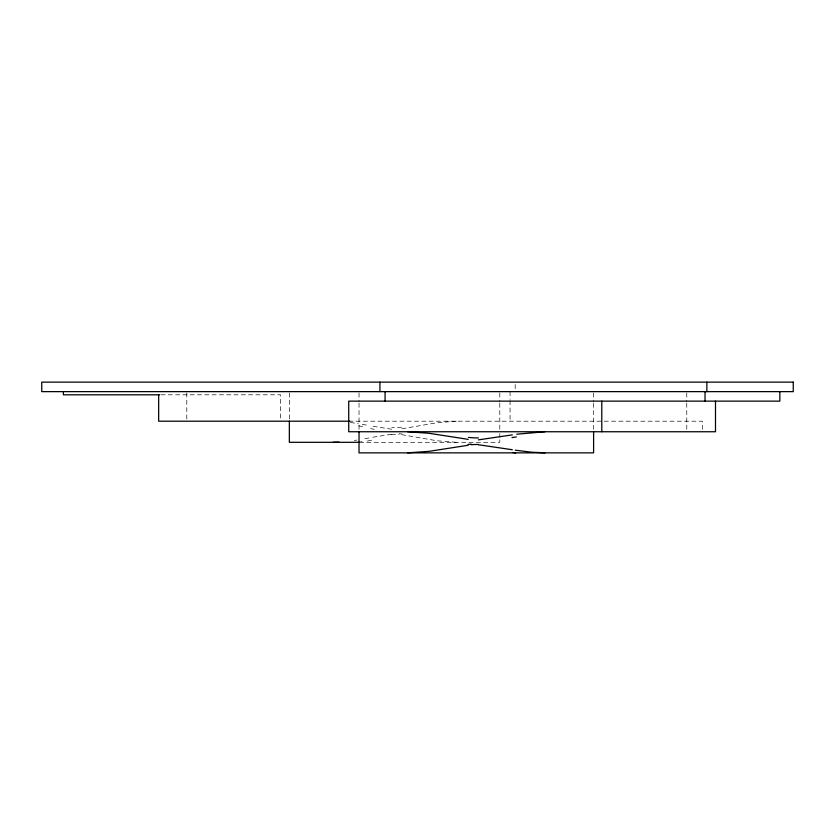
<?xml version="1.0" encoding="UTF-8"?>
<svg xmlns="http://www.w3.org/2000/svg" width="835" height="835" viewBox="0 0 835 835"><rect width="100%" height="100%" fill="white"/><g stroke="black" fill="none" stroke-linecap="round" stroke-linejoin="round"><path stroke-width="0.63" stroke-dasharray="4.17 3.13" d="M372.848 437.227L391.302 434.273M368.882 437.978L362.265 439.179M356.983 440.055L354.353 440.462M401.854 428.804L436.914 422.729L456.223 421.195M160.946 394.809L280.602 394.809L280.602 419.942M348.727 421.195L702.412 421.195L702.412 431.747M359.499 442.31L499.8 442.31L499.8 438.584M456.223 442.31L436.914 440.765L401.854 434.691M391.646 429.242L372.848 426.278M350.397 422.489L358.309 423.648M362.265 424.326L368.882 425.526M686.767 392.92L686.767 401.917M686.767 403.201L686.767 431.747M593.601 392.93L593.601 401.99M593.601 403.284L593.601 430.453M515.195 384.517L515.195 390.456M510.07 391.636L510.07 399.349M510.07 400.633L510.07 421.195M499.8 392.92L499.8 401.917M499.8 403.201L499.8 432.373M499.8 433.615L499.8 437.342M359.029 392.92L359.029 401.917M359.029 403.201L359.029 431.747M289.348 392.92L289.348 419.911M186.8 392.92L186.8 419.911M401.583 427.144A50.747 47.084 -2.1 0 1 391.73 427.656M370.615 428.637A192.645 27.513 11.8 0 1 374.226 429.326M358.706 425.871A170.288 76.559 14.8 0 1 362.567 426.528M361.962 441.433A170.288 80.786 -15.2 0 1 360.605 441.663M371.481 440.254A192.645 32.93 -12 0 1 367.16 441.068M391.312 434.409A46.363 44.798 -0.3 0 1 399.13 434.524M399.214 433.72A67.259 63.7 1.3 0 1 401.959 434.033"/><path stroke-width="1.25" d="M512.335 434.878L478.445 439.857M516.75 434.21L545.025 431.747M468.205 445.253L429.117 451.328L407.605 452.862M339.041 442.122L332.935 442.31M159.642 394.809L63.387 394.809L63.387 391.636M349.959 421.195L158.66 421.195L158.66 394.809M359.499 442.31L289.348 442.31L289.348 421.195M545.025 452.862L531.415 452.184L515.279 450.19M407.605 431.747L429.117 433.292L468.205 439.356M478.445 444.752L512.335 449.731M779.838 391.636L779.838 401.134L348.727 401.134L348.727 431.747L715.491 431.747L715.491 401.134M706.848 382.138L706.848 391.636M705.032 391.636L705.032 401.134M601.784 401.134L601.784 431.747M593.601 431.747L593.601 452.862L359.029 452.862L359.029 431.747M385.071 391.636L385.071 401.134M379.925 382.138L379.925 391.636M478.403 437.926A64.149 59.515 1.9 0 1 468.498 437.373M512.001 437.582A209.032 94.459 -13.4 0 1 516.301 436.914M515.696 452.946A209.032 99.678 13.7 0 1 512.669 452.486M471.211 444.711A57.177 55.684 0 0 1 478.455 444.512M468.091 444.429A83.218 78.824 -1.2 0 1 471.149 444.116M793.25 382.138L41.75 382.138L41.75 391.636L793.25 391.636L793.25 382.138"/></g></svg>
